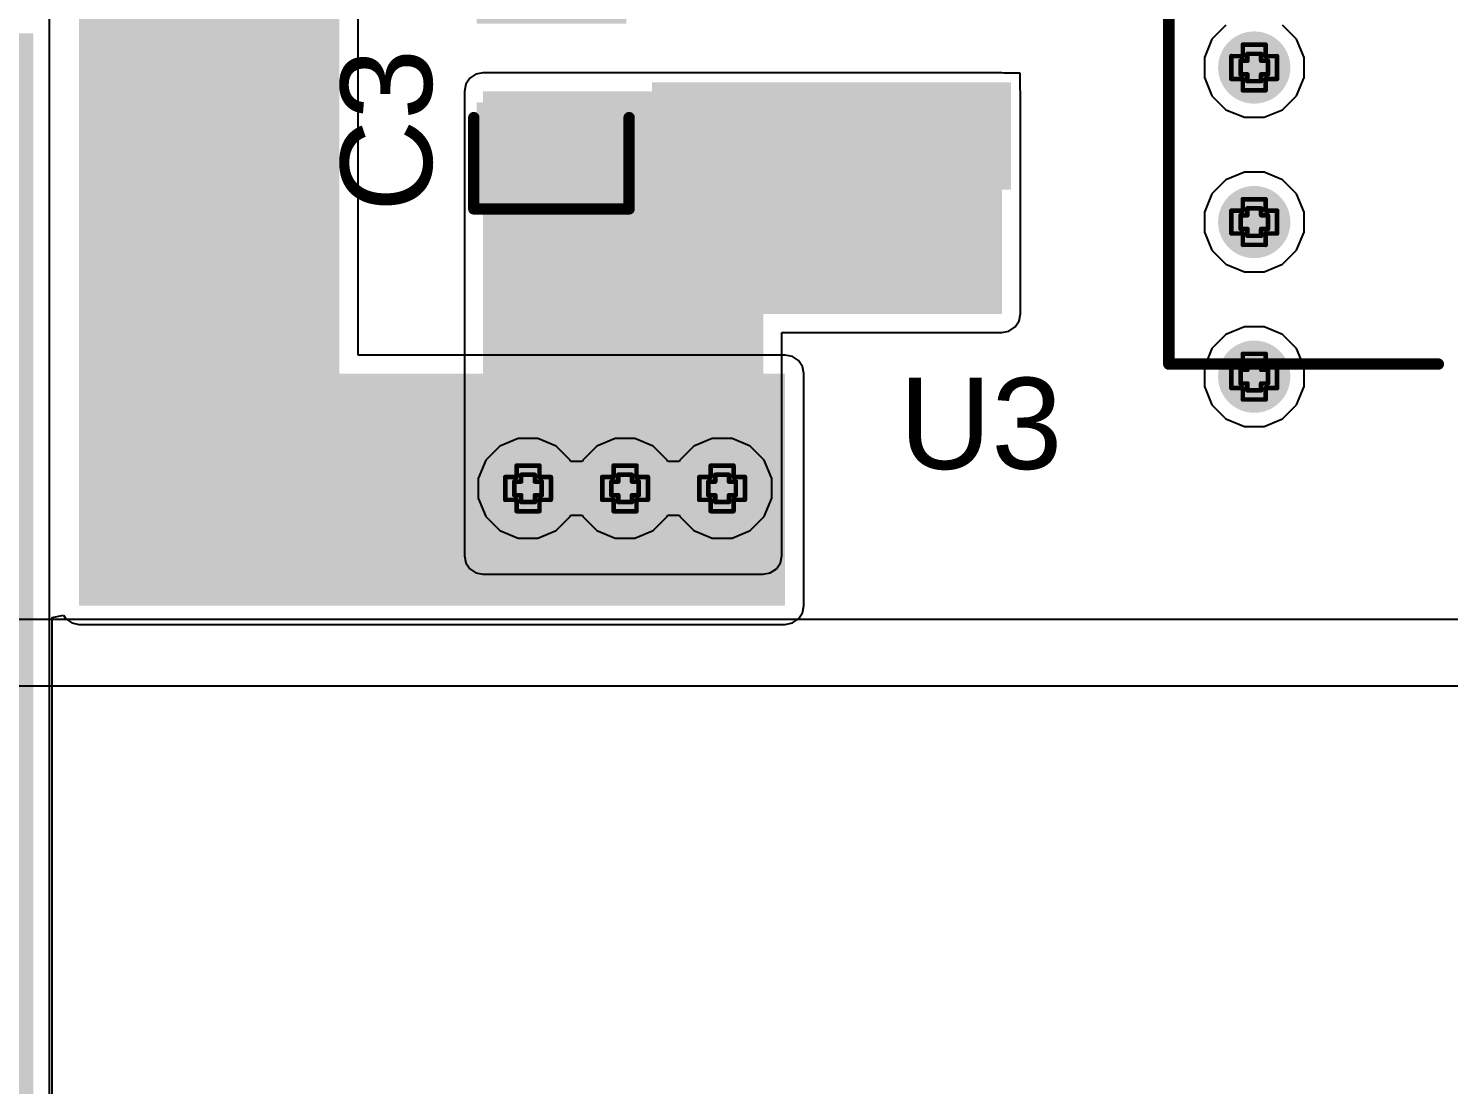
# Model space of a CAD drawing. Header units: inches. Extents: x -7 to 5163, y -3 to 5149.
# Drawn here: x 11.51 to 27.31, y 103.13 to 114.89 of the extents above; entities that cross this region are included whole.
import ezdxf

# ---------------------------------------------------------------- set-up
doc = ezdxf.new("R2010")
doc.units = ezdxf.units.IN
for name, color, linetype in [('Bottom Layer', 5, 'Continuous'), ('Bottom Solder', 6, 'Continuous'), ('Drill Drawing', 1, 'Continuous'), ('GND', 76, 'Continuous'), ('PWR', 16, 'Continuous'), ('Top Layer', 1, 'Continuous'), ('Top Overlay', 2, 'Continuous'), ('Top Paste', 8, 'Continuous'), ('Top Solder', 216, 'Continuous'), ('Via Holes', 16, 'Continuous')]:
    doc.layers.add(name, color=color, linetype=linetype)
doc.styles.add('Arial', font='', dxfattribs={"height": 0.2})
doc.styles.get('Arial').set_extended_font_data('Arial')

# ---------------------------------------------------------------- blocks, each defined once
blk = doc.blocks.new('TO_263__DDPAK_3__5')
at = {"layer": 'Top Layer'}
blk.add_hatch(color=1, dxfattribs=at).paths.add_polyline_path([(2.045, -7.335), (2.045, -3.545), (3.035, -3.545), (3.035, -7.335)])
at = {"layer": 'Top Paste'}
blk.add_hatch(color=8, dxfattribs=at).paths.add_polyline_path([(2.045, -7.335), (2.045, -3.545), (3.035, -3.545), (3.035, -7.335)])
at = {"layer": 'Top Solder'}
blk.add_hatch(color=216, dxfattribs=at).paths.add_polyline_path([(1.943, -7.437), (1.943, -3.443), (3.137, -3.443), (3.137, -7.437)])
at = {"layer": 'Top Overlay', "const_width": 0.127}
for points in [[(5.08, -1.688), (5.08, 1.31)], [(5.08, -1.688), (-5.08, -1.688)]]:
    blk.add_lwpolyline(points, dxfattribs=at)
at = {"layer": 'Top Overlay', "const_width": 0.0635}
for points in [[(5.048, 1.31, 1), (5.112, 1.31, 1)], [(5.048, -1.688, 1), (5.112, -1.688, 1)], [(5.048, -1.688, 1), (5.112, -1.688, 1)]]:
    blk.add_lwpolyline(points, format="xyb", close=True, dxfattribs=at)
blk = doc.blocks.new('C___0805_90')
at = {"layer": 'Top Layer'}
for points in [[(-1.524, 0.762), (-0.508, 0.762), (-0.508, -0.762), (-1.524, -0.762)], [(0.508, 0.762), (1.524, 0.762), (1.524, -0.762), (0.508, -0.762)]]:
    blk.add_hatch(color=1, dxfattribs=at).paths.add_polyline_path(points)
at = {"layer": 'Top Paste'}
for points in [[(-1.524, 0.762), (-0.508, 0.762), (-0.508, -0.762), (-1.524, -0.762)], [(0.508, 0.762), (1.524, 0.762), (1.524, -0.762), (0.508, -0.762)]]:
    blk.add_hatch(color=8, dxfattribs=at).paths.add_polyline_path(points)
at = {"layer": 'Top Solder'}
for points in [[(-1.594, 0.832), (-0.438, 0.832), (-0.438, -0.832), (-1.594, -0.832)], [(0.438, 0.832), (1.594, 0.832), (1.594, -0.832), (0.438, -0.832)]]:
    blk.add_hatch(color=216, dxfattribs=at).paths.add_polyline_path(points)
at = {"layer": 'Top Overlay', "const_width": 0.127}
for points in [[(-1.626, -0.864), (-1.626, 0.864)], [(-0.61, 0.864), (-1.626, 0.864)], [(1.626, 0.864), (0.61, 0.864)], [(1.626, -0.864), (1.626, 0.864)], [(-0.61, -0.864), (-1.626, -0.864)], [(1.626, -0.864), (0.61, -0.864)]]:
    blk.add_lwpolyline(points, dxfattribs=at)
at = {"layer": 'Top Overlay', "const_width": 0.0635}
for points in [[(-1.657, 0.864, 1), (-1.594, 0.864, 1)], [(-1.657, 0.864, 1), (-1.594, 0.864, 1)], [(-0.641, 0.864, 1), (-0.578, 0.864, 1)], [(0.578, 0.864, 1), (0.641, 0.864, 1)], [(1.594, 0.864, 1), (1.657, 0.864, 1)], [(1.594, 0.864, 1), (1.657, 0.864, 1)], [(-1.657, -0.864, 1), (-1.594, -0.864, 1)], [(-1.657, -0.864, 1), (-1.594, -0.864, 1)], [(-0.641, -0.864, 1), (-0.578, -0.864, 1)], [(0.578, -0.864, 1), (0.641, -0.864, 1)], [(1.594, -0.864, 1), (1.657, -0.864, 1)], [(1.594, -0.864, 1), (1.657, -0.864, 1)]]:
    blk.add_lwpolyline(points, format="xyb", close=True, dxfattribs=at)

msp = doc.modelspace()

# ---------------------------------------------------------------- hatches: boundary and pattern name
at = {"layer": 'Bottom Layer'}
for points in [[(12.076, 108.46), (14.974, 108.46), (14.974, 117.964), (12.076, 117.964)], [(6.997, 110.642), (11.568, 110.642), (11.568, 114.833), (6.997, 114.833)], [(9.55, 81.509), (11.568, 81.509), (11.568, 114.833), (9.55, 114.833)], [(12.223, 108.46), (19.932, 108.46), (19.932, 111.044), (12.223, 111.044)]]:
    msp.add_hatch(color=5, dxfattribs=at).paths.add_polyline_path(points)
h = msp.add_hatch(color=5, dxfattribs=at)
edge = h.paths.add_edge_path()
edge.add_arc((25.15, 114.451), 0.3, 0, 360)
h = msp.add_hatch(color=5, dxfattribs=at)
edge = h.paths.add_edge_path()
edge.add_arc((25.15, 112.731), 0.3, 0, 360)
h = msp.add_hatch(color=5, dxfattribs=at)
edge = h.paths.add_edge_path()
edge.add_arc((25.15, 111.01), 0.3, 0, 360)
h = msp.add_hatch(color=5, dxfattribs=at)
edge = h.paths.add_edge_path()
edge.add_arc((17.072, 109.766), 0.3, 0, 360)
h = msp.add_hatch(color=5, dxfattribs=at)
edge = h.paths.add_edge_path()
edge.add_arc((18.151, 109.766), 0.3, 0, 360)
h = msp.add_hatch(color=5, dxfattribs=at)
edge = h.paths.add_edge_path()
edge.add_arc((19.231, 109.766), 0.3, 0, 360)
at = {"layer": 'Bottom Solder'}
h = msp.add_hatch(color=6, dxfattribs=at)
edge = h.paths.add_edge_path()
edge.add_arc((25.15, 114.451), 0.402, 0, 360)
h = msp.add_hatch(color=6, dxfattribs=at)
edge = h.paths.add_edge_path()
edge.add_arc((25.15, 112.731), 0.402, 0, 360)
h = msp.add_hatch(color=6, dxfattribs=at)
edge = h.paths.add_edge_path()
edge.add_arc((25.15, 111.01), 0.402, 0, 360)
h = msp.add_hatch(color=6, dxfattribs=at)
edge = h.paths.add_edge_path()
edge.add_arc((17.072, 109.766), 0.402, 0, 360)
h = msp.add_hatch(color=6, dxfattribs=at)
edge = h.paths.add_edge_path()
edge.add_arc((18.151, 109.766), 0.402, 0, 360)
h = msp.add_hatch(color=6, dxfattribs=at)
edge = h.paths.add_edge_path()
edge.add_arc((19.231, 109.766), 0.402, 0, 360)
at = {"layer": 'GND'}
h = msp.add_hatch(color=76, dxfattribs=at)
edge = h.paths.add_edge_path()
edge.add_arc((25.15, 114.451), 0.3, 0, 360)
h = msp.add_hatch(color=76, dxfattribs=at)
edge = h.paths.add_edge_path()
edge.add_arc((25.15, 112.731), 0.3, 0, 360)
h = msp.add_hatch(color=76, dxfattribs=at)
edge = h.paths.add_edge_path()
edge.add_arc((25.15, 111.01), 0.3, 0, 360)
h = msp.add_hatch(color=76, dxfattribs=at)
edge = h.paths.add_edge_path()
edge.add_arc((17.072, 109.766), 0.3, 0, 360)
h = msp.add_hatch(color=76, dxfattribs=at)
edge = h.paths.add_edge_path()
edge.add_arc((18.151, 109.766), 0.3, 0, 360)
h = msp.add_hatch(color=76, dxfattribs=at)
edge = h.paths.add_edge_path()
edge.add_arc((19.231, 109.766), 0.3, 0, 360)
at = {"layer": 'PWR'}
h = msp.add_hatch(color=16, dxfattribs=at)
edge = h.paths.add_edge_path()
edge.add_arc((25.15, 114.451), 0.3, 0, 360)
h = msp.add_hatch(color=16, dxfattribs=at)
edge = h.paths.add_edge_path()
edge.add_arc((25.15, 112.731), 0.3, 0, 360)
h = msp.add_hatch(color=16, dxfattribs=at)
edge = h.paths.add_edge_path()
edge.add_arc((25.15, 111.01), 0.3, 0, 360)
h = msp.add_hatch(color=16, dxfattribs=at)
edge = h.paths.add_edge_path()
edge.add_arc((17.072, 109.766), 0.3, 0, 360)
h = msp.add_hatch(color=16, dxfattribs=at)
edge = h.paths.add_edge_path()
edge.add_arc((18.151, 109.766), 0.3, 0, 360)
h = msp.add_hatch(color=16, dxfattribs=at)
edge = h.paths.add_edge_path()
edge.add_arc((19.231, 109.766), 0.3, 0, 360)
at = {"layer": 'Top Layer'}
h = msp.add_hatch(color=1, dxfattribs=at)
edge = h.paths.add_edge_path()
edge.add_arc((25.15, 114.451), 0.3, 0, 360)
for points in [[(19.688, 109.017), (19.688, 114.185), (16.57, 114.185), (16.57, 109.017)], [(22.343, 111.709), (22.343, 114.185), (16.57, 114.185), (16.57, 111.709)]]:
    msp.add_hatch(color=1, dxfattribs=at).paths.add_polyline_path(points)
h = msp.add_hatch(color=1, dxfattribs=at)
edge = h.paths.add_edge_path()
edge.add_arc((25.15, 112.731), 0.3, 0, 360)
h = msp.add_hatch(color=1, dxfattribs=at)
edge = h.paths.add_edge_path()
edge.add_arc((25.15, 111.01), 0.3, 0, 360)
h = msp.add_hatch(color=1, dxfattribs=at)
edge = h.paths.add_edge_path()
edge.add_arc((17.072, 109.766), 0.3, 0, 360)
h = msp.add_hatch(color=1, dxfattribs=at)
edge = h.paths.add_edge_path()
edge.add_arc((18.151, 109.766), 0.3, 0, 360)
h = msp.add_hatch(color=1, dxfattribs=at)
edge = h.paths.add_edge_path()
edge.add_arc((19.231, 109.766), 0.3, 0, 360)
at = {"layer": 'Top Solder'}
h = msp.add_hatch(color=216, dxfattribs=at)
edge = h.paths.add_edge_path()
edge.add_arc((25.15, 114.451), 0.402, 0, 360)
h = msp.add_hatch(color=216, dxfattribs=at)
edge = h.paths.add_edge_path()
edge.add_arc((25.15, 112.731), 0.402, 0, 360)
h = msp.add_hatch(color=216, dxfattribs=at)
edge = h.paths.add_edge_path()
edge.add_arc((25.15, 111.01), 0.402, 0, 360)
h = msp.add_hatch(color=216, dxfattribs=at)
edge = h.paths.add_edge_path()
edge.add_arc((17.072, 109.766), 0.402, 0, 360)
h = msp.add_hatch(color=216, dxfattribs=at)
edge = h.paths.add_edge_path()
edge.add_arc((18.151, 109.766), 0.402, 0, 360)
h = msp.add_hatch(color=216, dxfattribs=at)
edge = h.paths.add_edge_path()
edge.add_arc((19.231, 109.766), 0.402, 0, 360)
at = {"layer": 'Via Holes'}
h = msp.add_hatch(color=7, dxfattribs=at)
edge = h.paths.add_edge_path()
edge.add_arc((25.15, 114.451), 0.15, 0, 360)
h = msp.add_hatch(color=7, dxfattribs=at)
edge = h.paths.add_edge_path()
edge.add_arc((25.15, 112.731), 0.15, 0, 360)
h = msp.add_hatch(color=7, dxfattribs=at)
edge = h.paths.add_edge_path()
edge.add_arc((25.15, 111.01), 0.15, 0, 360)
h = msp.add_hatch(color=7, dxfattribs=at)
edge = h.paths.add_edge_path()
edge.add_arc((17.072, 109.766), 0.15, 0, 360)
h = msp.add_hatch(color=7, dxfattribs=at)
edge = h.paths.add_edge_path()
edge.add_arc((18.151, 109.766), 0.15, 0, 360)
h = msp.add_hatch(color=7, dxfattribs=at)
edge = h.paths.add_edge_path()
edge.add_arc((19.231, 109.766), 0.15, 0, 360)

# ---------------------------------------------------------------- linework, layer by layer
at = {"layer": 'Bottom Layer'}
for p, q in [((15.182, 111.251), (15.182, 117.964)), ((19.932, 111.251), (15.182, 111.251)), ((20.012, 111.235), (19.932, 111.251)), ((20.079, 111.19), (20.012, 111.235)), ((20.124, 111.123), (20.079, 111.19)), ((20.14, 111.044), (20.124, 111.123)), ((20.14, 108.46), (20.14, 111.044)), ((20.079, 108.314), (20.124, 108.381)), ((20.124, 108.381), (20.14, 108.46)), ((11.776, 108.329), (11.903, 108.354)), ((11.776, 83.54), (11.776, 108.329)), ((11.903, 108.354), (11.93, 108.314)), ((11.93, 108.314), (11.997, 108.269)), ((11.997, 108.269), (12.076, 108.253)), ((12.076, 108.253), (19.932, 108.253)), ((19.932, 108.253), (20.012, 108.269)), ((20.012, 108.269), (20.079, 108.314))]:
    msp.add_line(p, q, dxfattribs=at)
at = {"layer": 'Drill Drawing', "const_width": 0.0508}
for points in [[(25.023, 114.578), (25.023, 114.705)], [(25.023, 114.705), (25.277, 114.705)], [(25.277, 114.578), (25.277, 114.705)], [(24.896, 114.324), (24.896, 114.578)], [(24.896, 114.578), (25.023, 114.578)], [(24.998, 114.375), (24.998, 114.527)], [(24.998, 114.527), (25.074, 114.527)], [(25.074, 114.527), (25.074, 114.603)], [(25.074, 114.603), (25.226, 114.603)], [(25.226, 114.527), (25.226, 114.603)], [(25.226, 114.527), (25.303, 114.527)], [(25.277, 114.578), (25.404, 114.578)], [(25.303, 114.375), (25.303, 114.527)], [(25.404, 114.324), (25.404, 114.578)], [(24.998, 114.375), (25.074, 114.375)], [(25.074, 114.299), (25.074, 114.375)], [(25.226, 114.375), (25.303, 114.375)], [(25.226, 114.299), (25.226, 114.375)], [(24.896, 114.324), (25.023, 114.324)], [(25.023, 114.197), (25.023, 114.324)], [(25.074, 114.299), (25.226, 114.299)], [(25.277, 114.324), (25.404, 114.324)], [(25.277, 114.197), (25.277, 114.324)], [(25.023, 114.197), (25.277, 114.197)], [(25.023, 112.858), (25.023, 112.985)], [(25.023, 112.985), (25.277, 112.985)], [(25.277, 112.858), (25.277, 112.985)], [(24.896, 112.604), (24.896, 112.858)], [(24.896, 112.858), (25.023, 112.858)], [(24.998, 112.654), (24.998, 112.807)], [(24.998, 112.807), (25.074, 112.807)], [(25.074, 112.807), (25.074, 112.883)], [(25.074, 112.883), (25.226, 112.883)], [(25.226, 112.807), (25.226, 112.883)], [(25.226, 112.807), (25.303, 112.807)], [(25.277, 112.858), (25.404, 112.858)], [(25.303, 112.654), (25.303, 112.807)], [(25.404, 112.604), (25.404, 112.858)], [(24.998, 112.654), (25.074, 112.654)], [(25.074, 112.578), (25.074, 112.654)], [(25.226, 112.654), (25.303, 112.654)], [(25.226, 112.578), (25.226, 112.654)], [(24.896, 112.604), (25.023, 112.604)], [(25.023, 112.477), (25.023, 112.604)], [(25.023, 112.477), (25.277, 112.477)], [(25.074, 112.578), (25.226, 112.578)], [(25.277, 112.604), (25.404, 112.604)], [(25.277, 112.477), (25.277, 112.604)], [(25.023, 111.137), (25.023, 111.264)], [(25.023, 111.264), (25.277, 111.264)], [(25.277, 111.137), (25.277, 111.264)], [(24.896, 110.883), (24.896, 111.137)], [(24.896, 111.137), (25.023, 111.137)], [(24.998, 110.934), (24.998, 111.086)], [(24.998, 111.086), (25.074, 111.086)], [(25.074, 111.086), (25.074, 111.162)], [(25.074, 111.162), (25.226, 111.162)], [(25.226, 111.086), (25.226, 111.162)], [(25.226, 111.086), (25.303, 111.086)], [(25.277, 111.137), (25.404, 111.137)], [(25.303, 110.934), (25.303, 111.086)], [(25.404, 110.883), (25.404, 111.137)], [(24.896, 110.883), (25.023, 110.883)], [(24.998, 110.934), (25.074, 110.934)], [(25.023, 110.756), (25.023, 110.883)], [(25.074, 110.858), (25.074, 110.934)], [(25.226, 110.934), (25.303, 110.934)], [(25.226, 110.858), (25.226, 110.934)], [(25.277, 110.883), (25.404, 110.883)], [(25.277, 110.756), (25.277, 110.883)], [(25.023, 110.756), (25.277, 110.756)], [(25.074, 110.858), (25.226, 110.858)], [(16.945, 109.893), (16.945, 110.02)], [(16.945, 110.02), (17.199, 110.02)], [(17.199, 109.893), (17.199, 110.02)], [(18.024, 109.893), (18.024, 110.02)], [(18.024, 110.02), (18.278, 110.02)], [(18.278, 109.893), (18.278, 110.02)], [(19.104, 109.893), (19.104, 110.02)], [(19.104, 110.02), (19.358, 110.02)], [(19.358, 109.893), (19.358, 110.02)], [(16.818, 109.639), (16.818, 109.893)], [(16.818, 109.893), (16.945, 109.893)], [(16.919, 109.69), (16.919, 109.842)], [(16.919, 109.842), (16.995, 109.842)], [(16.995, 109.842), (16.995, 109.918)], [(16.995, 109.918), (17.148, 109.918)], [(17.148, 109.842), (17.148, 109.918)], [(17.148, 109.842), (17.224, 109.842)], [(17.199, 109.893), (17.326, 109.893)], [(17.224, 109.69), (17.224, 109.842)], [(17.326, 109.639), (17.326, 109.893)], [(17.897, 109.639), (17.897, 109.893)], [(17.897, 109.893), (18.024, 109.893)], [(17.999, 109.69), (17.999, 109.842)], [(17.999, 109.842), (18.075, 109.842)], [(18.075, 109.842), (18.075, 109.918)], [(18.075, 109.918), (18.227, 109.918)], [(18.227, 109.842), (18.227, 109.918)], [(18.227, 109.842), (18.303, 109.842)], [(18.278, 109.893), (18.405, 109.893)], [(18.303, 109.69), (18.303, 109.842)], [(18.405, 109.639), (18.405, 109.893)], [(18.977, 109.639), (18.977, 109.893)], [(18.977, 109.893), (19.104, 109.893)], [(19.078, 109.69), (19.078, 109.842)], [(19.078, 109.842), (19.154, 109.842)], [(19.154, 109.842), (19.154, 109.918)], [(19.154, 109.918), (19.307, 109.918)], [(19.307, 109.842), (19.307, 109.918)], [(19.307, 109.842), (19.383, 109.842)], [(19.358, 109.893), (19.485, 109.893)], [(19.383, 109.69), (19.383, 109.842)], [(19.485, 109.639), (19.485, 109.893)], [(16.818, 109.639), (16.945, 109.639)], [(16.919, 109.69), (16.995, 109.69)], [(16.945, 109.512), (16.945, 109.639)], [(16.995, 109.614), (16.995, 109.69)], [(17.148, 109.69), (17.224, 109.69)], [(17.148, 109.614), (17.148, 109.69)], [(17.199, 109.639), (17.326, 109.639)], [(17.199, 109.512), (17.199, 109.639)], [(17.897, 109.639), (18.024, 109.639)], [(17.999, 109.69), (18.075, 109.69)], [(18.024, 109.512), (18.024, 109.639)], [(18.075, 109.614), (18.075, 109.69)], [(18.227, 109.69), (18.303, 109.69)], [(18.227, 109.614), (18.227, 109.69)], [(18.278, 109.639), (18.405, 109.639)], [(18.278, 109.512), (18.278, 109.639)], [(18.977, 109.639), (19.104, 109.639)], [(19.078, 109.69), (19.154, 109.69)], [(19.104, 109.512), (19.104, 109.639)], [(19.154, 109.614), (19.154, 109.69)], [(19.307, 109.69), (19.383, 109.69)], [(19.307, 109.614), (19.307, 109.69)], [(19.358, 109.639), (19.485, 109.639)], [(19.358, 109.512), (19.358, 109.639)], [(16.945, 109.512), (17.199, 109.512)], [(16.995, 109.614), (17.148, 109.614)], [(18.024, 109.512), (18.278, 109.512)], [(18.075, 109.614), (18.227, 109.614)], [(19.104, 109.512), (19.358, 109.512)], [(19.154, 109.614), (19.307, 109.614)]]:
    msp.add_lwpolyline(points, dxfattribs=at)
at = {"layer": 'Drill Drawing', "const_width": 0.0254}
for points in [[(25.01, 114.705, 1), (25.036, 114.705, 1)], [(25.01, 114.705, 1), (25.036, 114.705, 1)], [(25.264, 114.705, 1), (25.29, 114.705, 1)], [(25.264, 114.705, 1), (25.29, 114.705, 1)], [(24.883, 114.578, 1), (24.909, 114.578, 1)], [(24.883, 114.578, 1), (24.909, 114.578, 1)], [(24.985, 114.527, 1), (25.01, 114.527, 1)], [(24.985, 114.527, 1), (25.01, 114.527, 1)], [(25.01, 114.578, 1), (25.036, 114.578, 1)], [(25.01, 114.578, 1), (25.036, 114.578, 1)], [(25.061, 114.603, 1), (25.087, 114.603, 1)], [(25.061, 114.603, 1), (25.087, 114.603, 1)], [(25.061, 114.527, 1), (25.087, 114.527, 1)], [(25.061, 114.527, 1), (25.087, 114.527, 1)], [(25.214, 114.603, 1), (25.239, 114.603, 1)], [(25.214, 114.603, 1), (25.239, 114.603, 1)], [(25.214, 114.527, 1), (25.239, 114.527, 1)], [(25.214, 114.527, 1), (25.239, 114.527, 1)], [(25.264, 114.578, 1), (25.29, 114.578, 1)], [(25.264, 114.578, 1), (25.29, 114.578, 1)], [(25.29, 114.527, 1), (25.315, 114.527, 1)], [(25.29, 114.527, 1), (25.315, 114.527, 1)], [(25.391, 114.578, 1), (25.417, 114.578, 1)], [(25.391, 114.578, 1), (25.417, 114.578, 1)], [(24.985, 114.375, 1), (25.01, 114.375, 1)], [(24.985, 114.375, 1), (25.01, 114.375, 1)], [(25.061, 114.375, 1), (25.087, 114.375, 1)], [(25.061, 114.375, 1), (25.087, 114.375, 1)], [(25.214, 114.375, 1), (25.239, 114.375, 1)], [(25.214, 114.375, 1), (25.239, 114.375, 1)], [(25.29, 114.375, 1), (25.315, 114.375, 1)], [(25.29, 114.375, 1), (25.315, 114.375, 1)], [(24.883, 114.324, 1), (24.909, 114.324, 1)], [(24.883, 114.324, 1), (24.909, 114.324, 1)], [(25.01, 114.324, 1), (25.036, 114.324, 1)], [(25.01, 114.324, 1), (25.036, 114.324, 1)], [(25.061, 114.299, 1), (25.087, 114.299, 1)], [(25.061, 114.299, 1), (25.087, 114.299, 1)], [(25.214, 114.299, 1), (25.239, 114.299, 1)], [(25.214, 114.299, 1), (25.239, 114.299, 1)], [(25.264, 114.324, 1), (25.29, 114.324, 1)], [(25.264, 114.324, 1), (25.29, 114.324, 1)], [(25.391, 114.324, 1), (25.417, 114.324, 1)], [(25.391, 114.324, 1), (25.417, 114.324, 1)], [(25.01, 114.197, 1), (25.036, 114.197, 1)], [(25.01, 114.197, 1), (25.036, 114.197, 1)], [(25.264, 114.197, 1), (25.29, 114.197, 1)], [(25.264, 114.197, 1), (25.29, 114.197, 1)], [(25.01, 112.985, 1), (25.036, 112.985, 1)], [(25.01, 112.985, 1), (25.036, 112.985, 1)], [(25.264, 112.985, 1), (25.29, 112.985, 1)], [(25.264, 112.985, 1), (25.29, 112.985, 1)], [(24.883, 112.858, 1), (24.909, 112.858, 1)], [(24.883, 112.858, 1), (24.909, 112.858, 1)], [(24.985, 112.807, 1), (25.01, 112.807, 1)], [(24.985, 112.807, 1), (25.01, 112.807, 1)], [(25.01, 112.858, 1), (25.036, 112.858, 1)], [(25.01, 112.858, 1), (25.036, 112.858, 1)], [(25.061, 112.883, 1), (25.087, 112.883, 1)], [(25.061, 112.883, 1), (25.087, 112.883, 1)], [(25.061, 112.807, 1), (25.087, 112.807, 1)], [(25.061, 112.807, 1), (25.087, 112.807, 1)], [(25.214, 112.883, 1), (25.239, 112.883, 1)], [(25.214, 112.883, 1), (25.239, 112.883, 1)], [(25.214, 112.807, 1), (25.239, 112.807, 1)], [(25.214, 112.807, 1), (25.239, 112.807, 1)], [(25.264, 112.858, 1), (25.29, 112.858, 1)], [(25.264, 112.858, 1), (25.29, 112.858, 1)], [(25.29, 112.807, 1), (25.315, 112.807, 1)], [(25.29, 112.807, 1), (25.315, 112.807, 1)], [(25.391, 112.858, 1), (25.417, 112.858, 1)], [(25.391, 112.858, 1), (25.417, 112.858, 1)], [(24.985, 112.654, 1), (25.01, 112.654, 1)], [(24.985, 112.654, 1), (25.01, 112.654, 1)], [(25.061, 112.654, 1), (25.087, 112.654, 1)], [(25.061, 112.654, 1), (25.087, 112.654, 1)], [(25.214, 112.654, 1), (25.239, 112.654, 1)], [(25.214, 112.654, 1), (25.239, 112.654, 1)], [(25.29, 112.654, 1), (25.315, 112.654, 1)], [(25.29, 112.654, 1), (25.315, 112.654, 1)], [(24.883, 112.604, 1), (24.909, 112.604, 1)], [(24.883, 112.604, 1), (24.909, 112.604, 1)], [(25.01, 112.604, 1), (25.036, 112.604, 1)], [(25.01, 112.604, 1), (25.036, 112.604, 1)], [(25.01, 112.477, 1), (25.036, 112.477, 1)], [(25.01, 112.477, 1), (25.036, 112.477, 1)], [(25.061, 112.578, 1), (25.087, 112.578, 1)], [(25.061, 112.578, 1), (25.087, 112.578, 1)], [(25.214, 112.578, 1), (25.239, 112.578, 1)], [(25.214, 112.578, 1), (25.239, 112.578, 1)], [(25.264, 112.604, 1), (25.29, 112.604, 1)], [(25.264, 112.604, 1), (25.29, 112.604, 1)], [(25.264, 112.477, 1), (25.29, 112.477, 1)], [(25.264, 112.477, 1), (25.29, 112.477, 1)], [(25.391, 112.604, 1), (25.417, 112.604, 1)], [(25.391, 112.604, 1), (25.417, 112.604, 1)], [(25.01, 111.264, 1), (25.036, 111.264, 1)], [(25.01, 111.264, 1), (25.036, 111.264, 1)], [(25.264, 111.264, 1), (25.29, 111.264, 1)], [(25.264, 111.264, 1), (25.29, 111.264, 1)], [(24.883, 111.137, 1), (24.909, 111.137, 1)], [(24.883, 111.137, 1), (24.909, 111.137, 1)], [(24.985, 111.086, 1), (25.01, 111.086, 1)], [(24.985, 111.086, 1), (25.01, 111.086, 1)], [(25.01, 111.137, 1), (25.036, 111.137, 1)], [(25.01, 111.137, 1), (25.036, 111.137, 1)], [(25.061, 111.162, 1), (25.087, 111.162, 1)], [(25.061, 111.162, 1), (25.087, 111.162, 1)], [(25.061, 111.086, 1), (25.087, 111.086, 1)], [(25.061, 111.086, 1), (25.087, 111.086, 1)], [(25.214, 111.162, 1), (25.239, 111.162, 1)], [(25.214, 111.162, 1), (25.239, 111.162, 1)], [(25.214, 111.086, 1), (25.239, 111.086, 1)], [(25.214, 111.086, 1), (25.239, 111.086, 1)], [(25.264, 111.137, 1), (25.29, 111.137, 1)], [(25.264, 111.137, 1), (25.29, 111.137, 1)], [(25.29, 111.086, 1), (25.315, 111.086, 1)], [(25.29, 111.086, 1), (25.315, 111.086, 1)], [(25.391, 111.137, 1), (25.417, 111.137, 1)], [(25.391, 111.137, 1), (25.417, 111.137, 1)], [(24.883, 110.883, 1), (24.909, 110.883, 1)], [(24.883, 110.883, 1), (24.909, 110.883, 1)], [(24.985, 110.934, 1), (25.01, 110.934, 1)], [(24.985, 110.934, 1), (25.01, 110.934, 1)], [(25.01, 110.883, 1), (25.036, 110.883, 1)], [(25.01, 110.883, 1), (25.036, 110.883, 1)], [(25.061, 110.934, 1), (25.087, 110.934, 1)], [(25.061, 110.934, 1), (25.087, 110.934, 1)], [(25.214, 110.934, 1), (25.239, 110.934, 1)], [(25.214, 110.934, 1), (25.239, 110.934, 1)], [(25.264, 110.883, 1), (25.29, 110.883, 1)], [(25.264, 110.883, 1), (25.29, 110.883, 1)], [(25.29, 110.934, 1), (25.315, 110.934, 1)], [(25.29, 110.934, 1), (25.315, 110.934, 1)], [(25.391, 110.883, 1), (25.417, 110.883, 1)], [(25.391, 110.883, 1), (25.417, 110.883, 1)], [(25.01, 110.756, 1), (25.036, 110.756, 1)], [(25.01, 110.756, 1), (25.036, 110.756, 1)], [(25.061, 110.858, 1), (25.087, 110.858, 1)], [(25.061, 110.858, 1), (25.087, 110.858, 1)], [(25.214, 110.858, 1), (25.239, 110.858, 1)], [(25.214, 110.858, 1), (25.239, 110.858, 1)], [(25.264, 110.756, 1), (25.29, 110.756, 1)], [(25.264, 110.756, 1), (25.29, 110.756, 1)], [(16.932, 110.02, 1), (16.957, 110.02, 1)], [(16.932, 110.02, 1), (16.957, 110.02, 1)], [(17.186, 110.02, 1), (17.211, 110.02, 1)], [(17.186, 110.02, 1), (17.211, 110.02, 1)], [(18.011, 110.02, 1), (18.037, 110.02, 1)], [(18.011, 110.02, 1), (18.037, 110.02, 1)], [(18.265, 110.02, 1), (18.291, 110.02, 1)], [(18.265, 110.02, 1), (18.291, 110.02, 1)], [(19.091, 110.02, 1), (19.116, 110.02, 1)], [(19.091, 110.02, 1), (19.116, 110.02, 1)], [(19.345, 110.02, 1), (19.37, 110.02, 1)], [(19.345, 110.02, 1), (19.37, 110.02, 1)], [(16.805, 109.893, 1), (16.83, 109.893, 1)], [(16.805, 109.893, 1), (16.83, 109.893, 1)], [(16.906, 109.842, 1), (16.932, 109.842, 1)], [(16.906, 109.842, 1), (16.932, 109.842, 1)], [(16.932, 109.893, 1), (16.957, 109.893, 1)], [(16.932, 109.893, 1), (16.957, 109.893, 1)], [(16.983, 109.918, 1), (17.008, 109.918, 1)], [(16.983, 109.918, 1), (17.008, 109.918, 1)], [(16.983, 109.842, 1), (17.008, 109.842, 1)], [(16.983, 109.842, 1), (17.008, 109.842, 1)], [(17.135, 109.918, 1), (17.16, 109.918, 1)], [(17.135, 109.918, 1), (17.16, 109.918, 1)], [(17.135, 109.842, 1), (17.16, 109.842, 1)], [(17.135, 109.842, 1), (17.16, 109.842, 1)], [(17.186, 109.893, 1), (17.211, 109.893, 1)], [(17.186, 109.893, 1), (17.211, 109.893, 1)], [(17.211, 109.842, 1), (17.237, 109.842, 1)], [(17.211, 109.842, 1), (17.237, 109.842, 1)], [(17.313, 109.893, 1), (17.338, 109.893, 1)], [(17.313, 109.893, 1), (17.338, 109.893, 1)], [(17.884, 109.893, 1), (17.91, 109.893, 1)], [(17.884, 109.893, 1), (17.91, 109.893, 1)], [(17.986, 109.842, 1), (18.011, 109.842, 1)], [(17.986, 109.842, 1), (18.011, 109.842, 1)], [(18.011, 109.893, 1), (18.037, 109.893, 1)], [(18.011, 109.893, 1), (18.037, 109.893, 1)], [(18.062, 109.918, 1), (18.088, 109.918, 1)], [(18.062, 109.918, 1), (18.088, 109.918, 1)], [(18.062, 109.842, 1), (18.088, 109.842, 1)], [(18.062, 109.842, 1), (18.088, 109.842, 1)], [(18.215, 109.918, 1), (18.24, 109.918, 1)], [(18.215, 109.918, 1), (18.24, 109.918, 1)], [(18.215, 109.842, 1), (18.24, 109.842, 1)], [(18.215, 109.842, 1), (18.24, 109.842, 1)], [(18.265, 109.893, 1), (18.291, 109.893, 1)], [(18.265, 109.893, 1), (18.291, 109.893, 1)], [(18.291, 109.842, 1), (18.316, 109.842, 1)], [(18.291, 109.842, 1), (18.316, 109.842, 1)], [(18.392, 109.893, 1), (18.418, 109.893, 1)], [(18.392, 109.893, 1), (18.418, 109.893, 1)], [(18.964, 109.893, 1), (18.989, 109.893, 1)], [(18.964, 109.893, 1), (18.989, 109.893, 1)], [(19.065, 109.842, 1), (19.091, 109.842, 1)], [(19.065, 109.842, 1), (19.091, 109.842, 1)], [(19.091, 109.893, 1), (19.116, 109.893, 1)], [(19.091, 109.893, 1), (19.116, 109.893, 1)], [(19.142, 109.918, 1), (19.167, 109.918, 1)], [(19.142, 109.918, 1), (19.167, 109.918, 1)], [(19.142, 109.842, 1), (19.167, 109.842, 1)], [(19.142, 109.842, 1), (19.167, 109.842, 1)], [(19.294, 109.918, 1), (19.319, 109.918, 1)], [(19.294, 109.918, 1), (19.319, 109.918, 1)], [(19.294, 109.842, 1), (19.319, 109.842, 1)], [(19.294, 109.842, 1), (19.319, 109.842, 1)], [(19.345, 109.893, 1), (19.37, 109.893, 1)], [(19.345, 109.893, 1), (19.37, 109.893, 1)], [(19.37, 109.842, 1), (19.396, 109.842, 1)], [(19.37, 109.842, 1), (19.396, 109.842, 1)], [(19.472, 109.893, 1), (19.497, 109.893, 1)], [(19.472, 109.893, 1), (19.497, 109.893, 1)], [(16.805, 109.639, 1), (16.83, 109.639, 1)], [(16.805, 109.639, 1), (16.83, 109.639, 1)], [(16.906, 109.69, 1), (16.932, 109.69, 1)], [(16.906, 109.69, 1), (16.932, 109.69, 1)], [(16.932, 109.639, 1), (16.957, 109.639, 1)], [(16.932, 109.639, 1), (16.957, 109.639, 1)], [(16.983, 109.69, 1), (17.008, 109.69, 1)], [(16.983, 109.69, 1), (17.008, 109.69, 1)], [(17.135, 109.69, 1), (17.16, 109.69, 1)], [(17.135, 109.69, 1), (17.16, 109.69, 1)], [(17.186, 109.639, 1), (17.211, 109.639, 1)], [(17.186, 109.639, 1), (17.211, 109.639, 1)], [(17.211, 109.69, 1), (17.237, 109.69, 1)], [(17.211, 109.69, 1), (17.237, 109.69, 1)], [(17.313, 109.639, 1), (17.338, 109.639, 1)], [(17.313, 109.639, 1), (17.338, 109.639, 1)], [(17.884, 109.639, 1), (17.91, 109.639, 1)], [(17.884, 109.639, 1), (17.91, 109.639, 1)], [(17.986, 109.69, 1), (18.011, 109.69, 1)], [(17.986, 109.69, 1), (18.011, 109.69, 1)], [(18.011, 109.639, 1), (18.037, 109.639, 1)], [(18.011, 109.639, 1), (18.037, 109.639, 1)], [(18.062, 109.69, 1), (18.088, 109.69, 1)], [(18.062, 109.69, 1), (18.088, 109.69, 1)], [(18.215, 109.69, 1), (18.24, 109.69, 1)], [(18.215, 109.69, 1), (18.24, 109.69, 1)], [(18.265, 109.639, 1), (18.291, 109.639, 1)], [(18.265, 109.639, 1), (18.291, 109.639, 1)], [(18.291, 109.69, 1), (18.316, 109.69, 1)], [(18.291, 109.69, 1), (18.316, 109.69, 1)], [(18.392, 109.639, 1), (18.418, 109.639, 1)], [(18.392, 109.639, 1), (18.418, 109.639, 1)], [(18.964, 109.639, 1), (18.989, 109.639, 1)], [(18.964, 109.639, 1), (18.989, 109.639, 1)], [(19.065, 109.69, 1), (19.091, 109.69, 1)], [(19.065, 109.69, 1), (19.091, 109.69, 1)], [(19.091, 109.639, 1), (19.116, 109.639, 1)], [(19.091, 109.639, 1), (19.116, 109.639, 1)], [(19.142, 109.69, 1), (19.167, 109.69, 1)], [(19.142, 109.69, 1), (19.167, 109.69, 1)], [(19.294, 109.69, 1), (19.319, 109.69, 1)], [(19.294, 109.69, 1), (19.319, 109.69, 1)], [(19.345, 109.639, 1), (19.37, 109.639, 1)], [(19.345, 109.639, 1), (19.37, 109.639, 1)], [(19.37, 109.69, 1), (19.396, 109.69, 1)], [(19.37, 109.69, 1), (19.396, 109.69, 1)], [(19.472, 109.639, 1), (19.497, 109.639, 1)], [(19.472, 109.639, 1), (19.497, 109.639, 1)], [(16.932, 109.512, 1), (16.957, 109.512, 1)], [(16.932, 109.512, 1), (16.957, 109.512, 1)], [(16.983, 109.614, 1), (17.008, 109.614, 1)], [(16.983, 109.614, 1), (17.008, 109.614, 1)], [(17.135, 109.614, 1), (17.16, 109.614, 1)], [(17.135, 109.614, 1), (17.16, 109.614, 1)], [(17.186, 109.512, 1), (17.211, 109.512, 1)], [(17.186, 109.512, 1), (17.211, 109.512, 1)], [(18.011, 109.512, 1), (18.037, 109.512, 1)], [(18.011, 109.512, 1), (18.037, 109.512, 1)], [(18.062, 109.614, 1), (18.088, 109.614, 1)], [(18.062, 109.614, 1), (18.088, 109.614, 1)], [(18.215, 109.614, 1), (18.24, 109.614, 1)], [(18.215, 109.614, 1), (18.24, 109.614, 1)], [(18.265, 109.512, 1), (18.291, 109.512, 1)], [(18.265, 109.512, 1), (18.291, 109.512, 1)], [(19.091, 109.512, 1), (19.116, 109.512, 1)], [(19.091, 109.512, 1), (19.116, 109.512, 1)], [(19.142, 109.614, 1), (19.167, 109.614, 1)], [(19.142, 109.614, 1), (19.167, 109.614, 1)], [(19.294, 109.614, 1), (19.319, 109.614, 1)], [(19.294, 109.614, 1), (19.319, 109.614, 1)], [(19.345, 109.512, 1), (19.37, 109.512, 1)], [(19.345, 109.512, 1), (19.37, 109.512, 1)]]:
    msp.add_lwpolyline(points, format="xyb", close=True, dxfattribs=at)
at = {"layer": 'GND'}
for p, q in [((16.961, 110.32), (16.758, 110.236)), ((17.182, 110.32), (16.961, 110.32)), ((17.385, 110.236), (17.182, 110.32)), ((18.041, 110.32), (17.837, 110.236)), ((18.261, 110.32), (18.041, 110.32)), ((18.465, 110.236), (18.261, 110.32)), ((19.12, 110.32), (18.917, 110.236)), ((19.341, 110.32), (19.12, 110.32)), ((19.544, 110.236), (19.341, 110.32)), ((16.758, 110.236), (16.602, 110.08)), ((17.541, 110.08), (17.385, 110.236)), ((17.837, 110.236), (17.681, 110.08)), ((18.621, 110.08), (18.465, 110.236)), ((18.917, 110.236), (18.761, 110.08)), ((19.7, 110.08), (19.544, 110.236)), ((16.602, 110.08), (16.518, 109.876)), ((17.548, 110.064), (17.541, 110.08)), ((17.675, 110.064), (17.548, 110.064)), ((17.681, 110.08), (17.675, 110.064)), ((18.627, 110.064), (18.621, 110.08)), ((18.754, 110.064), (18.627, 110.064)), ((18.761, 110.08), (18.754, 110.064)), ((19.785, 109.876), (19.7, 110.08)), ((16.518, 109.876), (16.518, 109.656)), ((19.785, 109.656), (19.785, 109.876)), ((16.518, 109.656), (16.602, 109.452)), ((19.7, 109.452), (19.785, 109.656)), ((16.602, 109.452), (16.758, 109.296)), ((17.385, 109.296), (17.541, 109.452)), ((17.541, 109.452), (17.548, 109.468)), ((17.548, 109.468), (17.675, 109.468)), ((17.675, 109.468), (17.681, 109.452)), ((17.681, 109.452), (17.837, 109.296)), ((18.465, 109.296), (18.621, 109.452)), ((18.621, 109.452), (18.627, 109.468)), ((18.627, 109.468), (18.754, 109.468)), ((18.754, 109.468), (18.761, 109.452)), ((18.761, 109.452), (18.917, 109.296)), ((19.544, 109.296), (19.7, 109.452)), ((16.758, 109.296), (16.961, 109.212)), ((16.961, 109.212), (17.182, 109.212)), ((17.182, 109.212), (17.385, 109.296)), ((17.837, 109.296), (18.041, 109.212)), ((18.041, 109.212), (18.261, 109.212)), ((18.261, 109.212), (18.465, 109.296)), ((18.917, 109.296), (19.12, 109.212)), ((19.12, 109.212), (19.341, 109.212)), ((19.341, 109.212), (19.544, 109.296))]:
    msp.add_line(p, q, dxfattribs=at)
at = {"layer": 'PWR'}
for p, q in [((24.836, 114.921), (24.68, 114.765)), ((25.62, 114.765), (25.464, 114.921)), ((24.68, 114.765), (24.596, 114.561)), ((25.704, 114.561), (25.62, 114.765)), ((24.596, 114.561), (24.596, 114.341)), ((25.704, 114.341), (25.704, 114.561)), ((24.596, 114.341), (24.68, 114.137)), ((25.62, 114.137), (25.704, 114.341)), ((24.68, 114.137), (24.836, 113.981)), ((25.464, 113.981), (25.62, 114.137)), ((24.836, 113.981), (25.04, 113.897)), ((25.26, 113.897), (25.464, 113.981)), ((25.04, 113.897), (25.26, 113.897)), ((25.04, 113.285), (24.836, 113.2)), ((25.26, 113.285), (25.04, 113.285)), ((25.464, 113.2), (25.26, 113.285)), ((24.836, 113.2), (24.68, 113.044)), ((25.62, 113.044), (25.464, 113.2)), ((24.68, 113.044), (24.596, 112.841)), ((25.704, 112.841), (25.62, 113.044)), ((24.596, 112.841), (24.596, 112.62)), ((25.704, 112.62), (25.704, 112.841)), ((24.596, 112.62), (24.68, 112.417)), ((25.62, 112.417), (25.704, 112.62)), ((24.68, 112.417), (24.836, 112.261)), ((25.464, 112.261), (25.62, 112.417)), ((24.836, 112.261), (25.04, 112.177)), ((25.04, 112.177), (25.26, 112.177)), ((25.26, 112.177), (25.464, 112.261)), ((25.04, 111.564), (24.836, 111.48)), ((25.26, 111.564), (25.04, 111.564)), ((25.464, 111.48), (25.26, 111.564)), ((24.836, 111.48), (24.68, 111.324)), ((25.62, 111.324), (25.464, 111.48)), ((24.68, 111.324), (24.596, 111.12)), ((25.704, 111.12), (25.62, 111.324)), ((24.596, 111.12), (24.596, 110.9)), ((25.704, 110.9), (25.704, 111.12)), ((24.596, 110.9), (24.68, 110.696)), ((25.62, 110.696), (25.704, 110.9)), ((24.68, 110.696), (24.836, 110.54)), ((25.464, 110.54), (25.62, 110.696)), ((24.836, 110.54), (25.04, 110.456)), ((25.04, 110.456), (25.26, 110.456)), ((25.26, 110.456), (25.464, 110.54)), ((49.334, 108.306), (8.457, 108.306)), ((8.932, 107.569), (49.173, 107.569))]:
    msp.add_line(p, q, dxfattribs=at)
at = {"layer": 'Top Layer'}
for p, q in [((11.748, 73.958), (11.748, 121.177)), ((16.57, 114.393), (16.491, 114.377)), ((22.343, 114.393), (16.57, 114.393)), ((22.363, 114.389), (22.343, 114.393)), ((22.546, 114.389), (22.363, 114.389)), ((22.546, 114.205), (22.546, 114.389)), ((16.379, 114.265), (16.363, 114.185)), ((16.424, 114.332), (16.379, 114.265)), ((16.491, 114.377), (16.424, 114.332)), ((16.363, 114.185), (16.363, 111.709)), ((22.55, 114.185), (22.546, 114.205)), ((22.55, 111.709), (22.55, 114.185)), ((16.363, 111.709), (16.363, 109.017)), ((22.534, 111.63), (22.55, 111.709)), ((22.422, 111.518), (22.489, 111.563)), ((22.489, 111.563), (22.534, 111.63)), ((19.895, 109.017), (19.895, 111.502)), ((19.895, 111.502), (22.343, 111.502)), ((22.343, 111.502), (22.422, 111.518)), ((16.363, 109.017), (16.379, 108.938)), ((19.879, 108.938), (19.895, 109.017)), ((16.379, 108.938), (16.424, 108.87)), ((16.424, 108.87), (16.491, 108.825)), ((19.767, 108.825), (19.834, 108.87)), ((19.834, 108.87), (19.879, 108.938)), ((16.491, 108.825), (16.57, 108.81)), ((16.57, 108.81), (19.688, 108.81)), ((19.688, 108.81), (19.767, 108.825))]:
    msp.add_line(p, q, dxfattribs=at)

# ---------------------------------------------------------------- block references
at = {"rotation": 270}
for name, p in [('TO_263__DDPAK_3__5', (25.888, 116.23)), ('C___0805_90', (17.332, 114.503))]:
    msp.add_blockref(name, p, dxfattribs=at)

# ---------------------------------------------------------------- texts
at = {"layer": 'Top Overlay', "style": 'Arial'}
msp.add_text('C3', height=1.016, rotation=90, dxfattribs=at).set_placement((16.002, 112.844))
msp.add_text('U3', height=1.016, dxfattribs=at).set_placement((21.201, 109.982))

doc.saveas('drawing.dxf')
